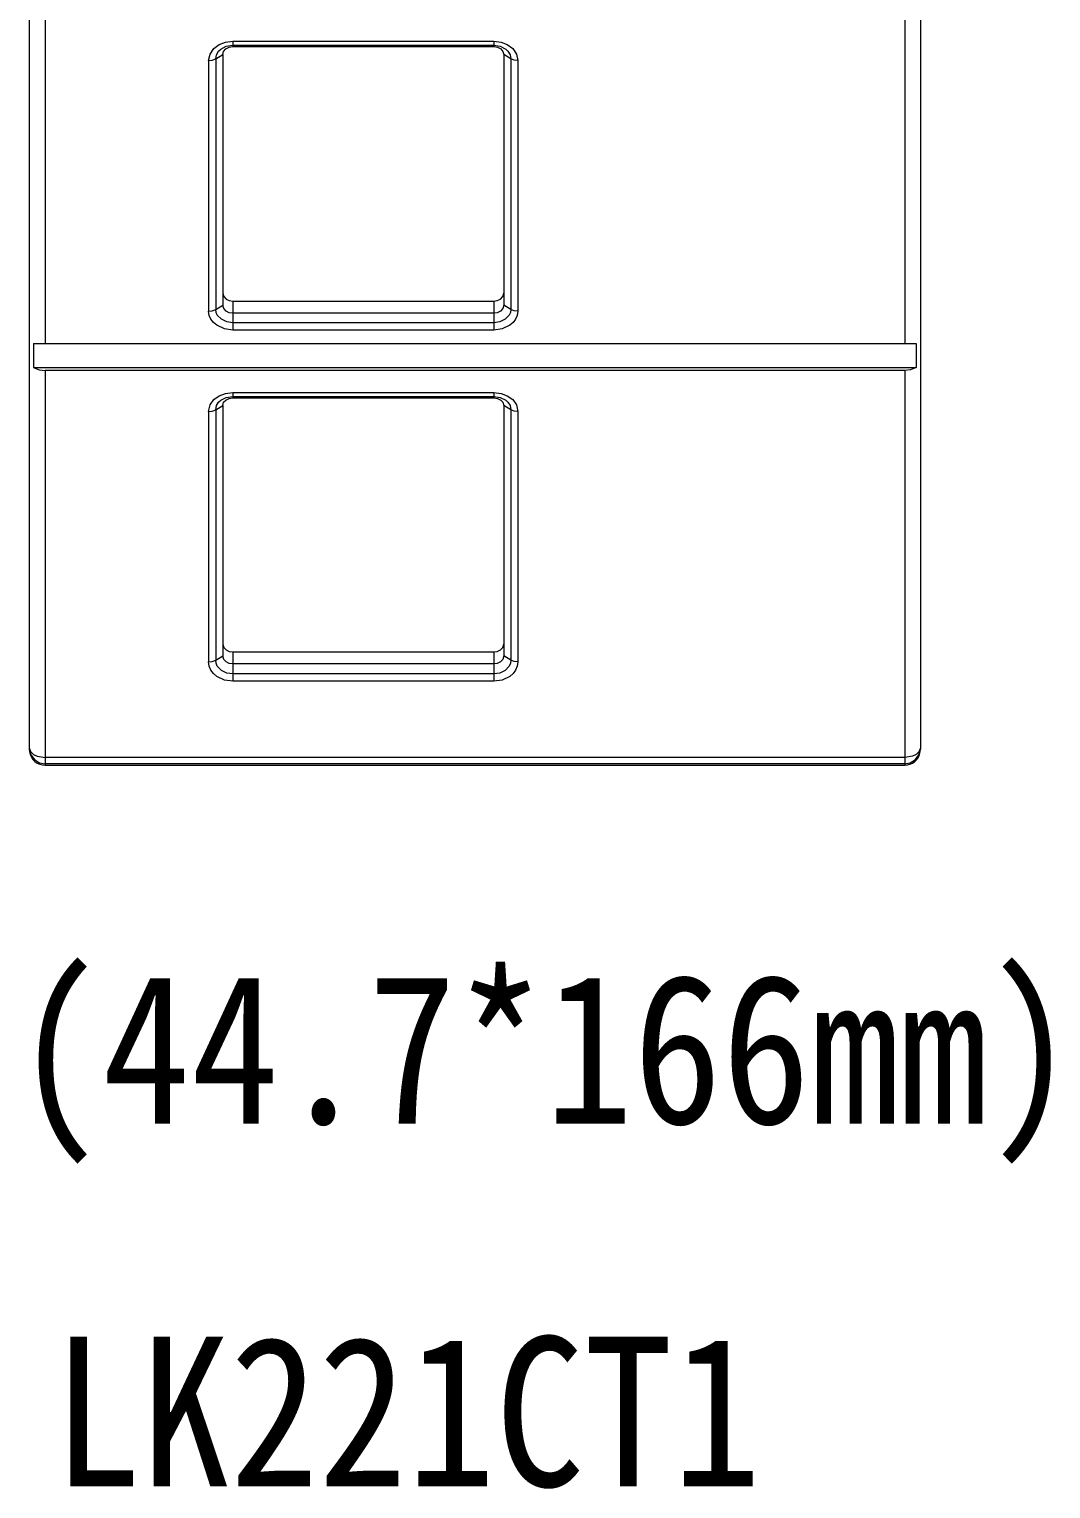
# Model space of a CAD drawing. Header units: millimetres. Extents: x 33157 to 59611, y -29750 to 1750.
# Drawn here: x 53482.5 to 53533.7, y -3244.8 to -3171.6 of the extents above; entities that cross this region are included whole.
import ezdxf

# ---------------------------------------------------------------- set-up
doc = ezdxf.new("R2010")
doc.units = ezdxf.units.MM
doc.layers.get('0').update_dxf_attribs({"lineweight": 18})
doc.layers.add('layer 1', color=7, linetype='Continuous', lineweight=18)
doc.styles.add('STYLE1', font='')
doc.styles.get('STYLE1').set_extended_font_data('宋体')

msp = doc.modelspace()

# ---------------------------------------------------------------- linework, layer by layer
at = {"layer": 'layer 1', "lineweight": 9}
for p, q in [((53482.452, -3043.274), (53482.452, -3207.671)), ((53527.158, -3169.139), (53527.158, -3207.671)), ((53483.252, -3170.97), (53483.252, -3187.331)), ((53526.358, -3170.47), (53526.358, -3187.331)), ((53492.659, -3172.168), (53492.659, -3172.434)), ((53505.762, -3172.168), (53505.762, -3172.434)), ((53491.443, -3173.134), (53491.443, -3185.7)), ((53491.81, -3173.05), (53491.81, -3185.617)), ((53492.159, -3172.834), (53492.159, -3185.4)), ((53506.262, -3172.834), (53506.262, -3185.4)), ((53506.611, -3173.05), (53506.611, -3185.617)), ((53506.961, -3173.134), (53506.961, -3185.7)), ((53492.659, -3185.201), (53492.659, -3186.666)), ((53505.762, -3185.201), (53505.762, -3186.666)), ((53482.669, -3187.331), (53482.669, -3188.53)), ((53526.941, -3187.331), (53526.941, -3188.53)), ((53483.252, -3188.68), (53483.252, -3208.47)), ((53526.358, -3188.68), (53526.358, -3208.47)), ((53492.659, -3189.778), (53492.659, -3190.044)), ((53505.762, -3189.778), (53505.762, -3190.044)), ((53491.443, -3190.743), (53491.443, -3203.293)), ((53491.81, -3190.66), (53491.81, -3203.21)), ((53492.159, -3190.444), (53492.159, -3202.994)), ((53506.262, -3190.444), (53506.262, -3202.994)), ((53506.611, -3190.66), (53506.611, -3203.21)), ((53506.961, -3190.743), (53506.961, -3203.293)), ((53492.659, -3202.794), (53492.659, -3204.259)), ((53505.762, -3202.794), (53505.762, -3204.259)), ((53482.452, -3207.604), (53482.452, -3207.671)), ((53527.158, -3207.604), (53527.158, -3207.671))]:
    msp.add_line(p, q, dxfattribs=at)
for points, knots in [([(53491.443, -3173.134), (53491.443, -3173.134), (53491.527, -3172.817), (53491.527, -3172.817), (53491.527, -3172.817), (53491.71, -3172.534), (53491.71, -3172.534), (53491.71, -3172.534), (53491.976, -3172.335), (53491.976, -3172.335), (53491.976, -3172.335), (53492.293, -3172.218), (53492.293, -3172.218)], [0, 0, 0, 0, 152622.707763, 152622.707763, 152622.707763, 305245.415526, 305245.415526, 305245.415526, 457868.123289, 457868.123289, 457868.123289, 610490.831052, 610490.831052, 610490.831052, 610490.831052]), ([(53492.309, -3172.551), (53492.309, -3172.551), (53492.476, -3172.468), (53492.476, -3172.468), (53492.476, -3172.468), (53492.659, -3172.434), (53492.659, -3172.434)], [0, 0, 0, 0, 172122.502748, 172122.502748, 172122.502748, 344245.005495, 344245.005495, 344245.005495, 344245.005495]), ([(53505.762, -3172.434), (53505.762, -3172.434), (53505.946, -3172.468), (53505.946, -3172.468), (53505.946, -3172.468), (53506.112, -3172.551), (53506.112, -3172.551)], [0, 0, 0, 0, 172164.432346, 172164.432346, 172164.432346, 344328.864693, 344328.864693, 344328.864693, 344328.864693]), ([(53506.129, -3172.218), (53506.129, -3172.218), (53506.428, -3172.335), (53506.428, -3172.335), (53506.428, -3172.335), (53506.711, -3172.534), (53506.711, -3172.534), (53506.711, -3172.534), (53506.895, -3172.817), (53506.895, -3172.817), (53506.895, -3172.817), (53506.961, -3173.134), (53506.961, -3173.134)], [0, 0, 0, 0, 152663.585546, 152663.585546, 152663.585546, 305327.171093, 305327.171093, 305327.171093, 457990.756639, 457990.756639, 457990.756639, 610654.342186, 610654.342186, 610654.342186, 610654.342186]), ([(53491.443, -3173.134), (53491.443, -3173.134), (53491.627, -3173.117), (53491.627, -3173.117), (53491.627, -3173.117), (53491.81, -3173.05), (53491.81, -3173.05)], [0, 0, 0, 0, 172120.89612, 172120.89612, 172120.89612, 344241.79224, 344241.79224, 344241.79224, 344241.79224]), ([(53491.81, -3173.05), (53491.81, -3173.05), (53491.843, -3172.851), (53491.843, -3172.851), (53491.843, -3172.851), (53491.943, -3172.667), (53491.943, -3172.667)], [0, 0, 0, 0, 172121.215645, 172121.215645, 172121.215645, 344242.43129, 344242.43129, 344242.43129, 344242.43129]), ([(53492.159, -3172.834), (53492.159, -3172.834), (53492.193, -3172.684), (53492.193, -3172.684), (53492.193, -3172.684), (53492.309, -3172.551), (53492.309, -3172.551)], [0, 0, 0, 0, 172122.076607, 172122.076607, 172122.076607, 344244.153214, 344244.153214, 344244.153214, 344244.153214]), ([(53506.112, -3172.551), (53506.112, -3172.551), (53506.212, -3172.684), (53506.212, -3172.684), (53506.212, -3172.684), (53506.262, -3172.834), (53506.262, -3172.834)], [0, 0, 0, 0, 172165.578592, 172165.578592, 172165.578592, 344331.157183, 344331.157183, 344331.157183, 344331.157183]), ([(53506.462, -3172.667), (53506.462, -3172.667), (53506.578, -3172.851), (53506.578, -3172.851), (53506.578, -3172.851), (53506.611, -3173.05), (53506.611, -3173.05)], [0, 0, 0, 0, 172166.900475, 172166.900475, 172166.900475, 344333.800949, 344333.800949, 344333.800949, 344333.800949]), ([(53506.961, -3173.134), (53506.961, -3173.134), (53506.778, -3173.117), (53506.778, -3173.117), (53506.778, -3173.117), (53506.611, -3173.05), (53506.611, -3173.05)], [0, 0, 0, 0, 172168.115804, 172168.115804, 172168.115804, 344336.231608, 344336.231608, 344336.231608, 344336.231608]), ([(53492.159, -3184.801), (53492.159, -3184.801), (53492.209, -3184.968), (53492.209, -3184.968), (53492.209, -3184.968), (53492.326, -3185.101), (53492.326, -3185.101), (53492.326, -3185.101), (53492.476, -3185.167), (53492.476, -3185.167), (53492.476, -3185.167), (53492.659, -3185.201), (53492.659, -3185.201)], [0, 0, 0, 0, 152643.170073, 152643.170073, 152643.170073, 305286.340147, 305286.340147, 305286.340147, 457929.51022, 457929.51022, 457929.51022, 610572.680294, 610572.680294, 610572.680294, 610572.680294]), ([(53505.762, -3185.201), (53505.762, -3185.201), (53505.929, -3185.167), (53505.929, -3185.167), (53505.929, -3185.167), (53506.095, -3185.101), (53506.095, -3185.101), (53506.095, -3185.101), (53506.212, -3184.968), (53506.212, -3184.968), (53506.212, -3184.968), (53506.262, -3184.801), (53506.262, -3184.801)], [0, 0, 0, 0, 152681.230101, 152681.230101, 152681.230101, 305362.460202, 305362.460202, 305362.460202, 458043.690303, 458043.690303, 458043.690303, 610724.920404, 610724.920404, 610724.920404, 610724.920404]), ([(53491.443, -3185.7), (53491.443, -3185.7), (53491.627, -3185.684), (53491.627, -3185.684), (53491.627, -3185.684), (53491.81, -3185.617), (53491.81, -3185.617)], [0, 0, 0, 0, 172142.106713, 172142.106713, 172142.106713, 344284.213425, 344284.213425, 344284.213425, 344284.213425]), ([(53492.659, -3186.299), (53492.659, -3186.299), (53492.359, -3186.249), (53492.359, -3186.249), (53492.359, -3186.249), (53492.093, -3186.116), (53492.093, -3186.116), (53492.093, -3186.116), (53491.876, -3185.9), (53491.876, -3185.9), (53491.876, -3185.9), (53491.826, -3185.767), (53491.826, -3185.767), (53491.826, -3185.767), (53491.81, -3185.617), (53491.81, -3185.617)], [0, 0, 0, 0, 148419.160389, 148419.160389, 148419.160389, 296838.320779, 296838.320779, 296838.320779, 445257.481168, 445257.481168, 445257.481168, 593676.641558, 593676.641558, 593676.641558, 742095.801947, 742095.801947, 742095.801947, 742095.801947]), ([(53492.659, -3185.8), (53492.659, -3185.8), (53492.476, -3185.783), (53492.476, -3185.783), (53492.476, -3185.783), (53492.326, -3185.7), (53492.326, -3185.7), (53492.326, -3185.7), (53492.209, -3185.567), (53492.209, -3185.567), (53492.209, -3185.567), (53492.159, -3185.4), (53492.159, -3185.4)], [0, 0, 0, 0, 152644.349854, 152644.349854, 152644.349854, 305288.699707, 305288.699707, 305288.699707, 457933.049561, 457933.049561, 457933.049561, 610577.399414, 610577.399414, 610577.399414, 610577.399414]), ([(53506.611, -3185.617), (53506.611, -3185.617), (53506.595, -3185.767), (53506.595, -3185.767), (53506.595, -3185.767), (53506.528, -3185.9), (53506.528, -3185.9), (53506.528, -3185.9), (53506.328, -3186.116), (53506.328, -3186.116), (53506.328, -3186.116), (53506.062, -3186.249), (53506.062, -3186.249), (53506.062, -3186.249), (53505.762, -3186.299), (53505.762, -3186.299)], [0, 0, 0, 0, 148457.693676, 148457.693676, 148457.693676, 296915.387352, 296915.387352, 296915.387352, 445373.081027, 445373.081027, 445373.081027, 593830.774703, 593830.774703, 593830.774703, 742288.468379, 742288.468379, 742288.468379, 742288.468379]), ([(53506.262, -3185.4), (53506.262, -3185.4), (53506.212, -3185.567), (53506.212, -3185.567), (53506.212, -3185.567), (53506.095, -3185.7), (53506.095, -3185.7), (53506.095, -3185.7), (53505.929, -3185.783), (53505.929, -3185.783), (53505.929, -3185.783), (53505.762, -3185.8), (53505.762, -3185.8)], [0, 0, 0, 0, 152682.147069, 152682.147069, 152682.147069, 305364.294139, 305364.294139, 305364.294139, 458046.441208, 458046.441208, 458046.441208, 610728.588277, 610728.588277, 610728.588277, 610728.588277]), ([(53506.961, -3185.7), (53506.961, -3185.7), (53506.778, -3185.684), (53506.778, -3185.684), (53506.778, -3185.684), (53506.611, -3185.617), (53506.611, -3185.617)], [0, 0, 0, 0, 172189.325943, 172189.325943, 172189.325943, 344378.651887, 344378.651887, 344378.651887, 344378.651887]), ([(53492.659, -3186.666), (53492.659, -3186.666), (53492.243, -3186.599), (53492.243, -3186.599), (53492.243, -3186.599), (53491.86, -3186.416), (53491.86, -3186.416), (53491.86, -3186.416), (53491.693, -3186.283), (53491.693, -3186.283), (53491.693, -3186.283), (53491.56, -3186.116), (53491.56, -3186.116), (53491.56, -3186.116), (53491.477, -3185.917), (53491.477, -3185.917), (53491.477, -3185.917), (53491.443, -3185.7), (53491.443, -3185.7)], [0, 0, 0, 0, 146143.297515, 146143.297515, 146143.297515, 292286.595031, 292286.595031, 292286.595031, 438429.892546, 438429.892546, 438429.892546, 584573.190062, 584573.190062, 584573.190062, 730716.487577, 730716.487577, 730716.487577, 876859.785093, 876859.785093, 876859.785093, 876859.785093]), ([(53506.961, -3185.7), (53506.961, -3185.7), (53506.928, -3185.917), (53506.928, -3185.917), (53506.928, -3185.917), (53506.845, -3186.116), (53506.845, -3186.116), (53506.845, -3186.116), (53506.728, -3186.283), (53506.728, -3186.283), (53506.728, -3186.283), (53506.562, -3186.416), (53506.562, -3186.416), (53506.562, -3186.416), (53506.179, -3186.599), (53506.179, -3186.599), (53506.179, -3186.599), (53505.762, -3186.666), (53505.762, -3186.666)], [0, 0, 0, 0, 146182.667307, 146182.667307, 146182.667307, 292365.334614, 292365.334614, 292365.334614, 438548.001921, 438548.001921, 438548.001921, 584730.669228, 584730.669228, 584730.669228, 730913.336535, 730913.336535, 730913.336535, 877096.003842, 877096.003842, 877096.003842, 877096.003842]), ([(53482.669, -3188.53), (53482.669, -3188.53), (53482.952, -3188.646), (53482.952, -3188.646), (53482.952, -3188.646), (53483.252, -3188.68), (53483.252, -3188.68)], [0, 0, 0, 0, 172119.891779, 172119.891779, 172119.891779, 344239.783558, 344239.783558, 344239.783558, 344239.783558]), ([(53526.941, -3188.53), (53526.941, -3188.53), (53526.658, -3188.646), (53526.658, -3188.646), (53526.658, -3188.646), (53526.358, -3188.68), (53526.358, -3188.68)], [0, 0, 0, 0, 172256.073042, 172256.073042, 172256.073042, 344512.146083, 344512.146083, 344512.146083, 344512.146083]), ([(53491.443, -3190.743), (53491.443, -3190.743), (53491.527, -3190.41), (53491.527, -3190.41), (53491.527, -3190.41), (53491.71, -3190.144), (53491.71, -3190.144), (53491.71, -3190.144), (53491.976, -3189.944), (53491.976, -3189.944), (53491.976, -3189.944), (53492.293, -3189.828), (53492.293, -3189.828)], [0, 0, 0, 0, 152649.037675, 152649.037675, 152649.037675, 305298.075349, 305298.075349, 305298.075349, 457947.113024, 457947.113024, 457947.113024, 610596.150698, 610596.150698, 610596.150698, 610596.150698]), ([(53506.129, -3189.828), (53506.129, -3189.828), (53506.428, -3189.944), (53506.428, -3189.944), (53506.428, -3189.944), (53506.711, -3190.144), (53506.711, -3190.144), (53506.711, -3190.144), (53506.895, -3190.41), (53506.895, -3190.41), (53506.895, -3190.41), (53506.961, -3190.743), (53506.961, -3190.743)], [0, 0, 0, 0, 152689.929537, 152689.929537, 152689.929537, 305379.859074, 305379.859074, 305379.859074, 458069.788612, 458069.788612, 458069.788612, 610759.718149, 610759.718149, 610759.718149, 610759.718149]), ([(53491.443, -3190.743), (53491.443, -3190.743), (53491.627, -3190.727), (53491.627, -3190.727), (53491.627, -3190.727), (53491.81, -3190.66), (53491.81, -3190.66)], [0, 0, 0, 0, 172150.620636, 172150.620636, 172150.620636, 344301.241273, 344301.241273, 344301.241273, 344301.241273]), ([(53491.81, -3190.66), (53491.81, -3190.66), (53491.843, -3190.444), (53491.843, -3190.444), (53491.843, -3190.444), (53491.943, -3190.277), (53491.943, -3190.277)], [0, 0, 0, 0, 172150.910751, 172150.910751, 172150.910751, 344301.821502, 344301.821502, 344301.821502, 344301.821502]), ([(53492.159, -3190.444), (53492.159, -3190.444), (53492.193, -3190.277), (53492.193, -3190.277), (53492.193, -3190.277), (53492.309, -3190.161), (53492.309, -3190.161)], [0, 0, 0, 0, 172151.771253, 172151.771253, 172151.771253, 344303.542505, 344303.542505, 344303.542505, 344303.542505]), ([(53492.309, -3190.161), (53492.309, -3190.161), (53492.476, -3190.078), (53492.476, -3190.078), (53492.476, -3190.078), (53492.659, -3190.044), (53492.659, -3190.044)], [0, 0, 0, 0, 172152.227016, 172152.227016, 172152.227016, 344304.454032, 344304.454032, 344304.454032, 344304.454032]), ([(53505.762, -3190.044), (53505.762, -3190.044), (53505.946, -3190.078), (53505.946, -3190.078), (53505.946, -3190.078), (53506.112, -3190.161), (53506.112, -3190.161)], [0, 0, 0, 0, 172194.156089, 172194.156089, 172194.156089, 344388.312178, 344388.312178, 344388.312178, 344388.312178]), ([(53506.112, -3190.161), (53506.112, -3190.161), (53506.212, -3190.277), (53506.212, -3190.277), (53506.212, -3190.277), (53506.262, -3190.444), (53506.262, -3190.444)], [0, 0, 0, 0, 172195.297743, 172195.297743, 172195.297743, 344390.595486, 344390.595486, 344390.595486, 344390.595486]), ([(53506.462, -3190.277), (53506.462, -3190.277), (53506.578, -3190.444), (53506.578, -3190.444), (53506.578, -3190.444), (53506.611, -3190.66), (53506.611, -3190.66)], [0, 0, 0, 0, 172196.620513, 172196.620513, 172196.620513, 344393.241026, 344393.241026, 344393.241026, 344393.241026]), ([(53506.961, -3190.743), (53506.961, -3190.743), (53506.778, -3190.727), (53506.778, -3190.727), (53506.778, -3190.727), (53506.611, -3190.66), (53506.611, -3190.66)], [0, 0, 0, 0, 172197.839685, 172197.839685, 172197.839685, 344395.679369, 344395.679369, 344395.679369, 344395.679369]), ([(53492.159, -3202.395), (53492.159, -3202.395), (53492.209, -3202.578), (53492.209, -3202.578), (53492.209, -3202.578), (53492.326, -3202.694), (53492.326, -3202.694), (53492.326, -3202.694), (53492.476, -3202.777), (53492.476, -3202.777), (53492.476, -3202.777), (53492.659, -3202.794), (53492.659, -3202.794)], [0, 0, 0, 0, 152669.500253, 152669.500253, 152669.500253, 305339.000507, 305339.000507, 305339.000507, 458008.50076, 458008.50076, 458008.50076, 610678.001013, 610678.001013, 610678.001013, 610678.001013]), ([(53505.762, -3202.794), (53505.762, -3202.794), (53505.929, -3202.777), (53505.929, -3202.777), (53505.929, -3202.777), (53506.095, -3202.694), (53506.095, -3202.694), (53506.095, -3202.694), (53506.212, -3202.578), (53506.212, -3202.578), (53506.212, -3202.578), (53506.262, -3202.395), (53506.262, -3202.395)], [0, 0, 0, 0, 152707.573009, 152707.573009, 152707.573009, 305415.146019, 305415.146019, 305415.146019, 458122.719028, 458122.719028, 458122.719028, 610830.292038, 610830.292038, 610830.292038, 610830.292038]), ([(53492.659, -3203.393), (53492.659, -3203.393), (53492.476, -3203.377), (53492.476, -3203.377), (53492.476, -3203.377), (53492.326, -3203.293), (53492.326, -3203.293), (53492.326, -3203.293), (53492.209, -3203.177), (53492.209, -3203.177), (53492.209, -3203.177), (53492.159, -3202.994), (53492.159, -3202.994)], [0, 0, 0, 0, 152670.687665, 152670.687665, 152670.687665, 305341.37533, 305341.37533, 305341.37533, 458012.062995, 458012.062995, 458012.062995, 610682.75066, 610682.75066, 610682.75066, 610682.75066]), ([(53506.262, -3202.994), (53506.262, -3202.994), (53506.212, -3203.177), (53506.212, -3203.177), (53506.212, -3203.177), (53506.095, -3203.293), (53506.095, -3203.293), (53506.095, -3203.293), (53505.929, -3203.377), (53505.929, -3203.377), (53505.929, -3203.377), (53505.762, -3203.393), (53505.762, -3203.393)], [0, 0, 0, 0, 152708.473475, 152708.473475, 152708.473475, 305416.94695, 305416.94695, 305416.94695, 458125.420425, 458125.420425, 458125.420425, 610833.8939, 610833.8939, 610833.8939, 610833.8939]), ([(53491.443, -3203.293), (53491.443, -3203.293), (53491.627, -3203.277), (53491.627, -3203.277), (53491.627, -3203.277), (53491.81, -3203.21), (53491.81, -3203.21)], [0, 0, 0, 0, 172171.811684, 172171.811684, 172171.811684, 344343.623369, 344343.623369, 344343.623369, 344343.623369]), ([(53492.659, -3204.259), (53492.659, -3204.259), (53492.243, -3204.209), (53492.243, -3204.209), (53492.243, -3204.209), (53491.86, -3204.026), (53491.86, -3204.026), (53491.86, -3204.026), (53491.693, -3203.876), (53491.693, -3203.876), (53491.693, -3203.876), (53491.56, -3203.709), (53491.56, -3203.709), (53491.56, -3203.709), (53491.477, -3203.51), (53491.477, -3203.51), (53491.477, -3203.51), (53491.443, -3203.293), (53491.443, -3203.293)], [0, 0, 0, 0, 146168.507256, 146168.507256, 146168.507256, 292337.014512, 292337.014512, 292337.014512, 438505.521768, 438505.521768, 438505.521768, 584674.029024, 584674.029024, 584674.029024, 730842.53628, 730842.53628, 730842.53628, 877011.043536, 877011.043536, 877011.043536, 877011.043536]), ([(53492.659, -3203.892), (53492.659, -3203.892), (53492.359, -3203.859), (53492.359, -3203.859), (53492.359, -3203.859), (53492.093, -3203.726), (53492.093, -3203.726), (53492.093, -3203.726), (53491.876, -3203.51), (53491.876, -3203.51), (53491.876, -3203.51), (53491.826, -3203.36), (53491.826, -3203.36), (53491.826, -3203.36), (53491.81, -3203.21), (53491.81, -3203.21)], [0, 0, 0, 0, 148443.008349, 148443.008349, 148443.008349, 296886.016698, 296886.016698, 296886.016698, 445329.025047, 445329.025047, 445329.025047, 593772.033396, 593772.033396, 593772.033396, 742215.041746, 742215.041746, 742215.041746, 742215.041746]), ([(53506.961, -3203.293), (53506.961, -3203.293), (53506.928, -3203.51), (53506.928, -3203.51), (53506.928, -3203.51), (53506.845, -3203.709), (53506.845, -3203.709), (53506.845, -3203.709), (53506.728, -3203.876), (53506.728, -3203.876), (53506.728, -3203.876), (53506.562, -3204.026), (53506.562, -3204.026), (53506.562, -3204.026), (53506.179, -3204.209), (53506.179, -3204.209), (53506.179, -3204.209), (53505.762, -3204.259), (53505.762, -3204.259)], [0, 0, 0, 0, 146207.873004, 146207.873004, 146207.873004, 292415.746009, 292415.746009, 292415.746009, 438623.619013, 438623.619013, 438623.619013, 584831.492017, 584831.492017, 584831.492017, 731039.365021, 731039.365021, 731039.365021, 877247.238026, 877247.238026, 877247.238026, 877247.238026]), ([(53506.611, -3203.21), (53506.611, -3203.21), (53506.595, -3203.36), (53506.595, -3203.36), (53506.595, -3203.36), (53506.528, -3203.51), (53506.528, -3203.51), (53506.528, -3203.51), (53506.328, -3203.726), (53506.328, -3203.726), (53506.328, -3203.726), (53506.062, -3203.859), (53506.062, -3203.859), (53506.062, -3203.859), (53505.762, -3203.892), (53505.762, -3203.892)], [0, 0, 0, 0, 148481.524636, 148481.524636, 148481.524636, 296963.049272, 296963.049272, 296963.049272, 445444.573908, 445444.573908, 445444.573908, 593926.098545, 593926.098545, 593926.098545, 742407.623181, 742407.623181, 742407.623181, 742407.623181]), ([(53506.961, -3203.293), (53506.961, -3203.293), (53506.778, -3203.277), (53506.778, -3203.277), (53506.778, -3203.277), (53506.611, -3203.21), (53506.611, -3203.21)], [0, 0, 0, 0, 172219.030278, 172219.030278, 172219.030278, 344438.060555, 344438.060555, 344438.060555, 344438.060555]), ([(53482.452, -3207.671), (53482.452, -3207.671), (53482.536, -3207.954), (53482.536, -3207.954), (53482.536, -3207.954), (53482.719, -3208.187), (53482.719, -3208.187), (53482.719, -3208.187), (53482.969, -3208.353), (53482.969, -3208.353), (53482.969, -3208.353), (53483.252, -3208.403), (53483.252, -3208.403)], [0, 0, 0, 0, 152650.837313, 152650.837313, 152650.837313, 305301.674627, 305301.674627, 305301.674627, 457952.51194, 457952.51194, 457952.51194, 610603.349253, 610603.349253, 610603.349253, 610603.349253]), ([(53482.452, -3207.671), (53482.452, -3207.671), (53482.469, -3207.804), (53482.469, -3207.804), (53482.469, -3207.804), (53482.502, -3207.937), (53482.502, -3207.937), (53482.502, -3207.937), (53482.569, -3208.07), (53482.569, -3208.07), (53482.569, -3208.07), (53482.636, -3208.187), (53482.636, -3208.187), (53482.636, -3208.187), (53482.735, -3208.287), (53482.735, -3208.287), (53482.735, -3208.287), (53482.852, -3208.37), (53482.852, -3208.37), (53482.852, -3208.37), (53482.985, -3208.42), (53482.985, -3208.42), (53482.985, -3208.42), (53483.118, -3208.453), (53483.118, -3208.453), (53483.118, -3208.453), (53483.252, -3208.47), (53483.252, -3208.47)], [0, 0, 0, 0, 141635.270222, 141635.270222, 141635.270222, 283270.540444, 283270.540444, 283270.540444, 424905.810666, 424905.810666, 424905.810666, 566541.080888, 566541.080888, 566541.080888, 708176.35111, 708176.35111, 708176.35111, 849811.621332, 849811.621332, 849811.621332, 991446.891554, 991446.891554, 991446.891554, 1133082.161775, 1133082.161775, 1133082.161775, 1274717.431997, 1274717.431997, 1274717.431997, 1274717.431997]), ([(53482.519, -3207.787), (53482.519, -3207.787), (53482.669, -3207.937), (53482.669, -3207.937), (53482.669, -3207.937), (53482.852, -3208.02), (53482.852, -3208.02), (53482.852, -3208.02), (53483.252, -3208.087), (53483.252, -3208.087)], [0, 0, 0, 0, 158606.471236, 158606.471236, 158606.471236, 317212.942473, 317212.942473, 317212.942473, 475819.413709, 475819.413709, 475819.413709, 475819.413709]), ([(53527.091, -3207.787), (53527.091, -3207.787), (53526.941, -3207.937), (53526.941, -3207.937), (53526.941, -3207.937), (53526.758, -3208.02), (53526.758, -3208.02), (53526.758, -3208.02), (53526.358, -3208.087), (53526.358, -3208.087)], [0, 0, 0, 0, 158733.500334, 158733.500334, 158733.500334, 317467.000669, 317467.000669, 317467.000669, 476200.501003, 476200.501003, 476200.501003, 476200.501003]), ([(53526.358, -3208.403), (53526.358, -3208.403), (53526.641, -3208.353), (53526.641, -3208.353), (53526.641, -3208.353), (53526.908, -3208.187), (53526.908, -3208.187), (53526.908, -3208.187), (53527.074, -3207.954), (53527.074, -3207.954), (53527.074, -3207.954), (53527.158, -3207.671), (53527.158, -3207.671)], [0, 0, 0, 0, 152772.992011, 152772.992011, 152772.992011, 305545.984023, 305545.984023, 305545.984023, 458318.976034, 458318.976034, 458318.976034, 611091.968046, 611091.968046, 611091.968046, 611091.968046]), ([(53526.358, -3208.47), (53526.358, -3208.47), (53526.492, -3208.453), (53526.492, -3208.453), (53526.492, -3208.453), (53526.625, -3208.42), (53526.625, -3208.42), (53526.625, -3208.42), (53526.758, -3208.37), (53526.758, -3208.37), (53526.758, -3208.37), (53526.875, -3208.287), (53526.875, -3208.287), (53526.875, -3208.287), (53526.975, -3208.187), (53526.975, -3208.187), (53526.975, -3208.187), (53527.058, -3208.07), (53527.058, -3208.07), (53527.058, -3208.07), (53527.108, -3207.937), (53527.108, -3207.937), (53527.108, -3207.937), (53527.141, -3207.804), (53527.141, -3207.804), (53527.141, -3207.804), (53527.158, -3207.671), (53527.158, -3207.671)], [0, 0, 0, 0, 141748.956473, 141748.956473, 141748.956473, 283497.912946, 283497.912946, 283497.912946, 425246.869419, 425246.869419, 425246.869419, 566995.825892, 566995.825892, 566995.825892, 708744.782366, 708744.782366, 708744.782366, 850493.738839, 850493.738839, 850493.738839, 992242.695312, 992242.695312, 992242.695312, 1133991.651785, 1133991.651785, 1133991.651785, 1275740.608258, 1275740.608258, 1275740.608258, 1275740.608258])]:
    msp.add_open_spline(points, degree=3, knots=knots, dxfattribs=at)
for points in [[(53492.06, -3172.568), (53492.06, -3172.568), (53492.326, -3172.418), (53492.326, -3172.418)], [(53492.293, -3172.218), (53492.293, -3172.218), (53492.659, -3172.168), (53492.659, -3172.168)], [(53492.326, -3172.418), (53492.326, -3172.418), (53492.659, -3172.368), (53492.659, -3172.368)], [(53492.659, -3172.168), (53492.659, -3172.168), (53505.762, -3172.168), (53505.762, -3172.168)], [(53492.659, -3172.368), (53492.659, -3172.368), (53505.762, -3172.368), (53505.762, -3172.368)], [(53492.659, -3172.434), (53492.659, -3172.434), (53505.762, -3172.434), (53505.762, -3172.434)], [(53505.762, -3172.168), (53505.762, -3172.168), (53506.129, -3172.218), (53506.129, -3172.218)], [(53505.762, -3172.368), (53505.762, -3172.368), (53506.079, -3172.418), (53506.079, -3172.418)], [(53506.079, -3172.418), (53506.079, -3172.418), (53506.362, -3172.568), (53506.362, -3172.568)], [(53491.81, -3173.05), (53491.81, -3173.05), (53492.159, -3172.834), (53492.159, -3172.834)], [(53491.943, -3172.667), (53491.943, -3172.667), (53492.06, -3172.568), (53492.06, -3172.568)], [(53506.611, -3173.05), (53506.611, -3173.05), (53506.262, -3172.834), (53506.262, -3172.834)], [(53506.362, -3172.568), (53506.362, -3172.568), (53506.462, -3172.667), (53506.462, -3172.667)], [(53491.81, -3185.617), (53491.81, -3185.617), (53492.159, -3185.4), (53492.159, -3185.4)], [(53492.659, -3185.201), (53492.659, -3185.201), (53505.762, -3185.201), (53505.762, -3185.201)], [(53506.611, -3185.617), (53506.611, -3185.617), (53506.262, -3185.4), (53506.262, -3185.4)], [(53505.762, -3185.8), (53505.762, -3185.8), (53492.659, -3185.8), (53492.659, -3185.8)], [(53505.762, -3186.299), (53505.762, -3186.299), (53492.659, -3186.299), (53492.659, -3186.299)], [(53505.762, -3186.666), (53505.762, -3186.666), (53492.659, -3186.666), (53492.659, -3186.666)], [(53482.669, -3187.331), (53482.669, -3187.331), (53526.941, -3187.331), (53526.941, -3187.331)], [(53482.669, -3188.53), (53482.669, -3188.53), (53526.941, -3188.53), (53526.941, -3188.53)], [(53526.358, -3188.68), (53526.358, -3188.68), (53483.252, -3188.68), (53483.252, -3188.68)], [(53492.293, -3189.828), (53492.293, -3189.828), (53492.659, -3189.778), (53492.659, -3189.778)], [(53492.326, -3190.028), (53492.326, -3190.028), (53492.659, -3189.978), (53492.659, -3189.978)], [(53492.659, -3189.778), (53492.659, -3189.778), (53505.762, -3189.778), (53505.762, -3189.778)], [(53492.659, -3189.978), (53492.659, -3189.978), (53505.762, -3189.978), (53505.762, -3189.978)], [(53505.762, -3189.778), (53505.762, -3189.778), (53506.129, -3189.828), (53506.129, -3189.828)], [(53505.762, -3189.978), (53505.762, -3189.978), (53506.079, -3190.028), (53506.079, -3190.028)], [(53491.81, -3190.66), (53491.81, -3190.66), (53492.159, -3190.444), (53492.159, -3190.444)], [(53491.943, -3190.277), (53491.943, -3190.277), (53492.06, -3190.177), (53492.06, -3190.177)], [(53492.06, -3190.177), (53492.06, -3190.177), (53492.326, -3190.028), (53492.326, -3190.028)], [(53492.659, -3190.044), (53492.659, -3190.044), (53505.762, -3190.044), (53505.762, -3190.044)], [(53506.079, -3190.028), (53506.079, -3190.028), (53506.362, -3190.177), (53506.362, -3190.177)], [(53506.611, -3190.66), (53506.611, -3190.66), (53506.262, -3190.444), (53506.262, -3190.444)], [(53506.362, -3190.177), (53506.362, -3190.177), (53506.462, -3190.277), (53506.462, -3190.277)], [(53491.81, -3203.21), (53491.81, -3203.21), (53492.159, -3202.994), (53492.159, -3202.994)], [(53492.659, -3202.794), (53492.659, -3202.794), (53505.762, -3202.794), (53505.762, -3202.794)], [(53506.611, -3203.21), (53506.611, -3203.21), (53506.262, -3202.994), (53506.262, -3202.994)], [(53505.762, -3203.393), (53505.762, -3203.393), (53492.659, -3203.393), (53492.659, -3203.393)], [(53505.762, -3203.892), (53505.762, -3203.892), (53492.659, -3203.892), (53492.659, -3203.892)], [(53505.762, -3204.259), (53505.762, -3204.259), (53492.659, -3204.259), (53492.659, -3204.259)], [(53482.452, -3207.604), (53482.452, -3207.604), (53482.519, -3207.787), (53482.519, -3207.787)], [(53526.358, -3208.087), (53526.358, -3208.087), (53483.252, -3208.087), (53483.252, -3208.087)], [(53527.158, -3207.604), (53527.158, -3207.604), (53527.091, -3207.787), (53527.091, -3207.787)], [(53526.358, -3208.403), (53526.358, -3208.403), (53483.252, -3208.403), (53483.252, -3208.403)], [(53483.252, -3208.47), (53483.252, -3208.47), (53526.358, -3208.47), (53526.358, -3208.47)]]:
    msp.add_open_spline(points, degree=3, dxfattribs=at)

# ---------------------------------------------------------------- texts
at = {"color": 0, "style": 'STYLE1', "width": 0.87}
for s, p in [('(44.7*166mm)', (53481.674, -3226.448)), ('LK221CT1', (53483.643, -3244.629))]:
    msp.add_text(s, height=7.5, dxfattribs=at).set_placement(p)

doc.saveas('drawing.dxf')
